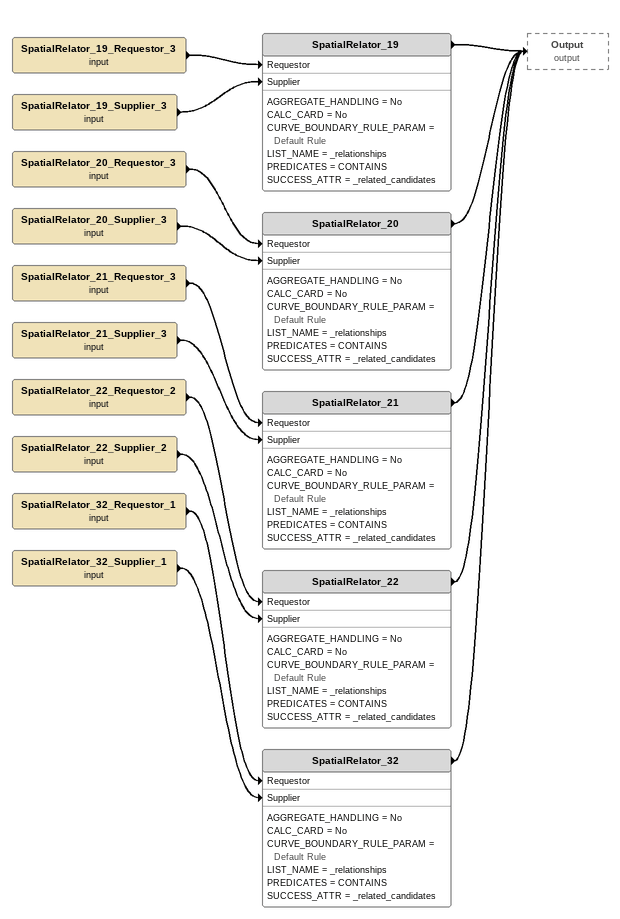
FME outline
SpatialRelator_19_Requestor_3 (input)
    -> SpatialRelator_19 [Requestor]
SpatialRelator_19_Supplier_3 (input)
    -> SpatialRelator_19 [Supplier]
SpatialRelator_19
    AGGREGATE_HANDLING = No
    CALC_CARD = No
    CURVE_BOUNDARY_RULE_PARAM = Default Rule
    LIST_NAME = _relationships
    PREDICATES = CONTAINS
    SUCCESS_ATTR = _related_candidates
    -> Output (output)
SpatialRelator_20_Requestor_3 (input)
    -> SpatialRelator_20 [Requestor]
SpatialRelator_20_Supplier_3 (input)
    -> SpatialRelator_20 [Supplier]
SpatialRelator_20
    AGGREGATE_HANDLING = No
    CALC_CARD = No
    CURVE_BOUNDARY_RULE_PARAM = Default Rule
    LIST_NAME = _relationships
    PREDICATES = CONTAINS
    SUCCESS_ATTR = _related_candidates
    -> Output (output)
SpatialRelator_21_Requestor_3 (input)
    -> SpatialRelator_21 [Requestor]
SpatialRelator_21_Supplier_3 (input)
    -> SpatialRelator_21 [Supplier]
SpatialRelator_21
    AGGREGATE_HANDLING = No
    CALC_CARD = No
    CURVE_BOUNDARY_RULE_PARAM = Default Rule
    LIST_NAME = _relationships
    PREDICATES = CONTAINS
    SUCCESS_ATTR = _related_candidates
    -> Output (output)
SpatialRelator_22_Requestor_2 (input)
    -> SpatialRelator_22 [Requestor]
SpatialRelator_22_Supplier_2 (input)
    -> SpatialRelator_22 [Supplier]
SpatialRelator_22
    AGGREGATE_HANDLING = No
    CALC_CARD = No
    CURVE_BOUNDARY_RULE_PARAM = Default Rule
    LIST_NAME = _relationships
    PREDICATES = CONTAINS
    SUCCESS_ATTR = _related_candidates
    -> Output (output)
SpatialRelator_32_Requestor_1 (input)
    -> SpatialRelator_32 [Requestor]
SpatialRelator_32_Supplier_1 (input)
    -> SpatialRelator_32 [Supplier]
SpatialRelator_32
    AGGREGATE_HANDLING = No
    CALC_CARD = No
    CURVE_BOUNDARY_RULE_PARAM = Default Rule
    LIST_NAME = _relationships
    PREDICATES = CONTAINS
    SUCCESS_ATTR = _related_candidates
    -> Output (output)
